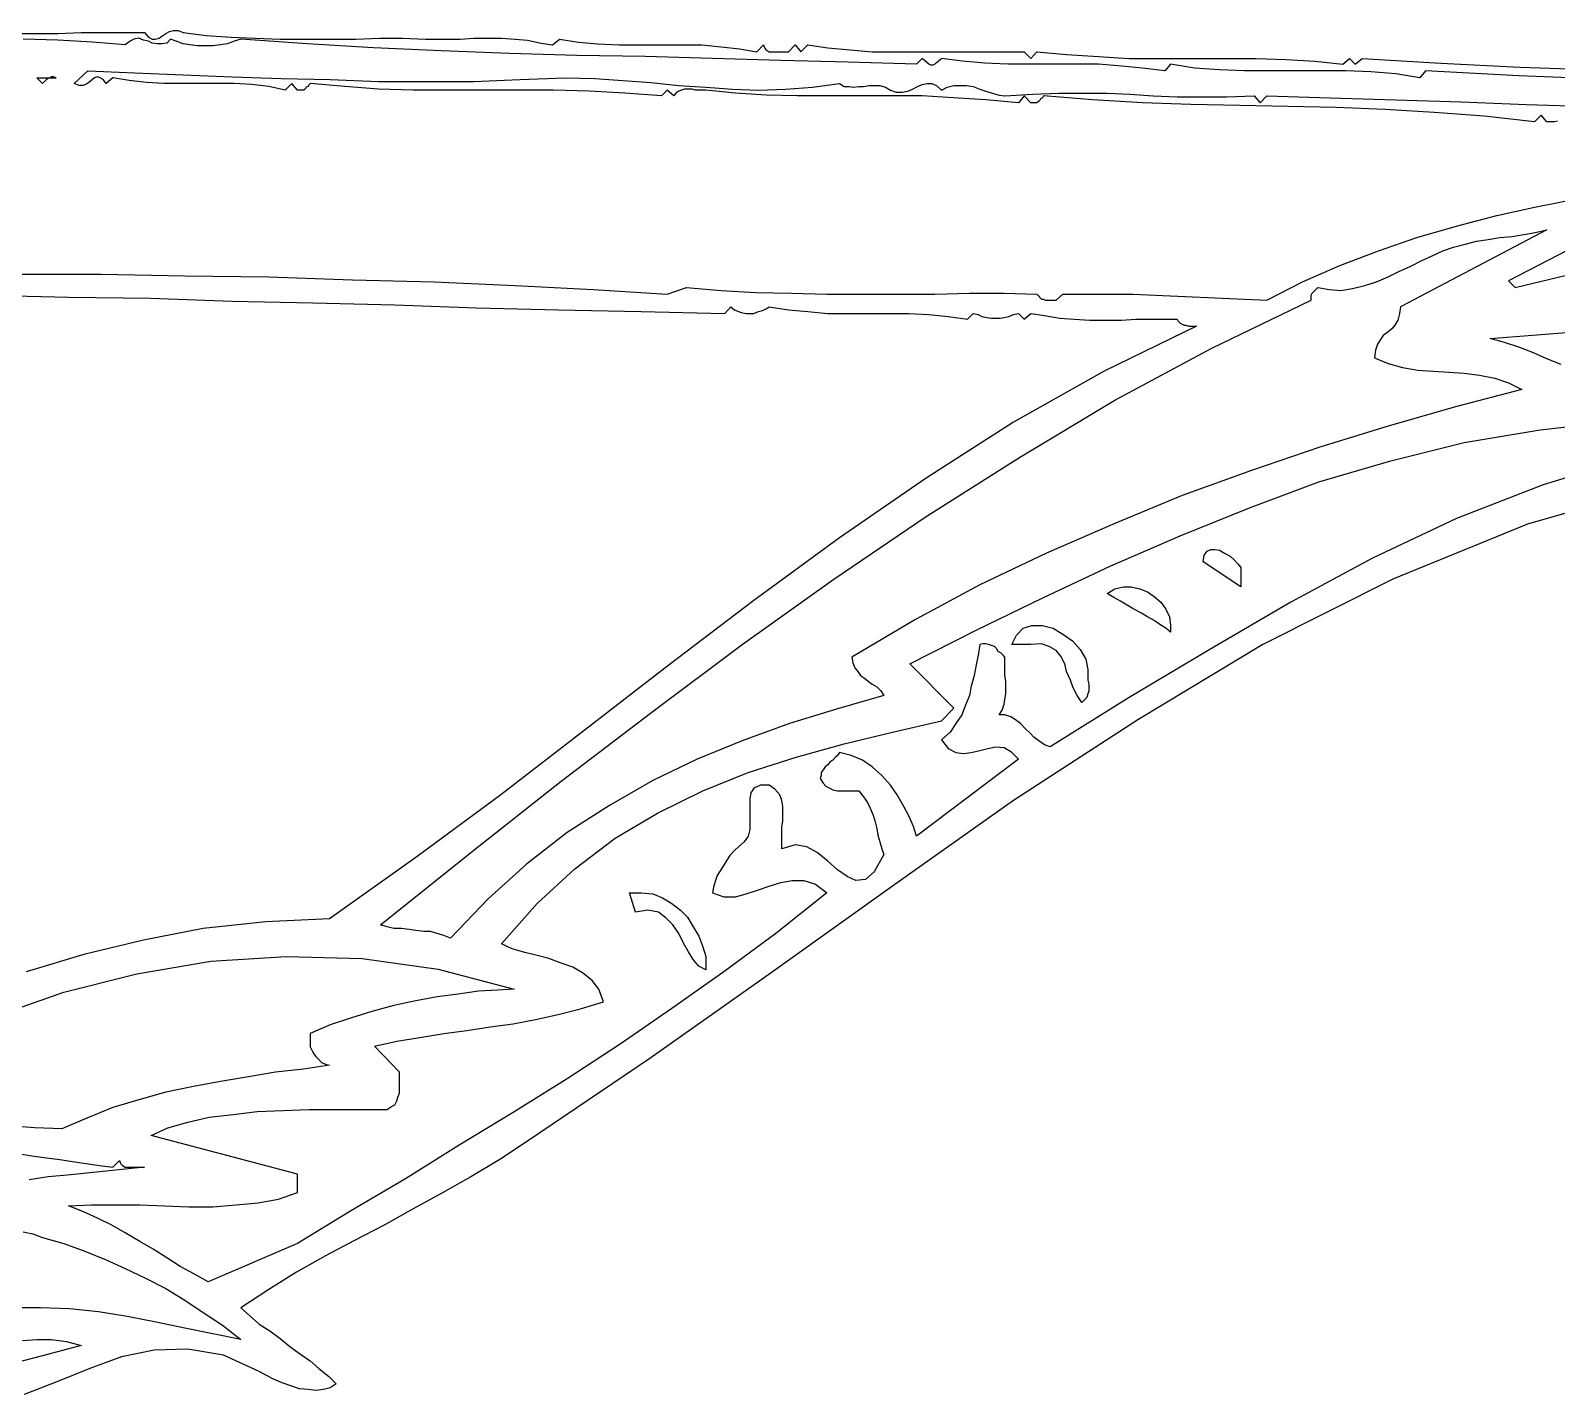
# Model space of a CAD drawing. Extents: x 0.02 to 8.71, y 0.02 to 7.01.
# Drawn here: x 4.973 to 6.559, y 0.333 to 1.75 of the extents above; entities that cross this region are included whole.
import ezdxf

# ---------------------------------------------------------------- set-up
doc = ezdxf.new("R2010")
doc.units = 0
doc.layers.add('1', color=7, linetype='Continuous')

msp = doc.modelspace()

# ---------------------------------------------------------------- linework, layer by layer
for points in [[(4.954, 1.747), (4.978, 1.747), (5.002, 1.747), (5.026, 1.748), (5.049, 1.748), (5.071, 1.748), (5.092, 1.748), (5.096, 1.743), (5.1, 1.741), (5.103, 1.741), (5.107, 1.742), (5.11, 1.744), (5.114, 1.747), (5.118, 1.749), (5.122, 1.75), (5.127, 1.75), (5.132, 1.748), (5.156, 1.745), (5.182, 1.743), (5.207, 1.742), (5.233, 1.741), (5.259, 1.741), (5.285, 1.741), (5.311, 1.741), (5.336, 1.742), (5.36, 1.742), (5.384, 1.741), (5.395, 1.741), (5.407, 1.741), (5.42, 1.741), (5.434, 1.742), (5.448, 1.742), (5.463, 1.742), (5.477, 1.741), (5.49, 1.74), (5.504, 1.737), (5.516, 1.735), (5.523, 1.741), (5.543, 1.738), (5.563, 1.736), (5.585, 1.735), (5.606, 1.735), (5.628, 1.735), (5.65, 1.735), (5.671, 1.735), (5.691, 1.733), (5.71, 1.731), (5.728, 1.728), (5.735, 1.735), (5.736, 1.732), (5.738, 1.73), (5.741, 1.728), (5.743, 1.728), (5.746, 1.728), (5.75, 1.728), (5.752, 1.728), (5.755, 1.728), (5.758, 1.728), (5.761, 1.728), (5.768, 1.735), (5.774, 1.728), (5.781, 1.735), (5.802, 1.732), (5.825, 1.73), (5.848, 1.728), (5.872, 1.728), (5.895, 1.728), (5.918, 1.728), (5.942, 1.728), (5.964, 1.728), (5.985, 1.728), (6.006, 1.728), (6.013, 1.721), (6.019, 1.728), (6.05, 1.725), (6.083, 1.723), (6.115, 1.721), (6.149, 1.721), (6.182, 1.721), (6.214, 1.721), (6.247, 1.721), (6.278, 1.72), (6.308, 1.718), (6.337, 1.715), (6.344, 1.721), (6.35, 1.715), (6.357, 1.721), (6.439, 1.716), (6.521, 1.712), (6.603, 1.709)], [(6.617, 1.699), (6.52, 1.703), (6.423, 1.708), (6.417, 1.701), (6.392, 1.705), (6.366, 1.707), (6.34, 1.708), (6.314, 1.708), (6.288, 1.708), (6.261, 1.708), (6.235, 1.708), (6.209, 1.709), (6.183, 1.711), (6.158, 1.715), (6.152, 1.708), (6.129, 1.711), (6.107, 1.713), (6.083, 1.715), (6.06, 1.715), (6.036, 1.715), (6.012, 1.715), (5.989, 1.715), (5.965, 1.716), (5.942, 1.718), (5.92, 1.721), (5.919, 1.72), (5.917, 1.718), (5.916, 1.717), (5.914, 1.716), (5.913, 1.715), (5.911, 1.714), (5.909, 1.714), (5.907, 1.715), (5.9, 1.721), (5.894, 1.715), (5.823, 1.717), (5.753, 1.719), (5.682, 1.721), (5.612, 1.723), (5.541, 1.724), (5.471, 1.726), (5.4, 1.729), (5.33, 1.732), (5.261, 1.736), (5.192, 1.741), (5.185, 1.739), (5.178, 1.736), (5.171, 1.735), (5.163, 1.734), (5.155, 1.734), (5.147, 1.734), (5.139, 1.735), (5.132, 1.736), (5.125, 1.739), (5.119, 1.741), (5.115, 1.737), (5.11, 1.736), (5.105, 1.736), (5.1, 1.737), (5.096, 1.739), (5.091, 1.74), (5.086, 1.742), (5.081, 1.741), (5.077, 1.739), (5.072, 1.735), (5.038, 1.738), (5.002, 1.74), (4.966, 1.741)], [(5, 1.701), (4.997, 1.702), (4.995, 1.702), (4.994, 1.701), (4.992, 1.7), (4.99, 1.699), (4.989, 1.698), (4.987, 1.696), (4.986, 1.695), (4.98, 1.701), (5, 1.701)], [(6.56, 1.656), (6.557, 1.655), (6.555, 1.655), (6.552, 1.655), (6.549, 1.655), (6.543, 1.662), (6.536, 1.655), (6.484, 1.661), (6.432, 1.665), (6.381, 1.668), (6.33, 1.67), (6.28, 1.671), (6.23, 1.672), (6.179, 1.673), (6.129, 1.675), (6.077, 1.678), (6.026, 1.682), (6.025, 1.68), (6.023, 1.679), (6.022, 1.677), (6.02, 1.676), (6.019, 1.675), (6.017, 1.675), (6.015, 1.675), (6.013, 1.675), (6.006, 1.682), (6, 1.675), (5.966, 1.678), (5.932, 1.68), (5.9, 1.682), (5.867, 1.682), (5.834, 1.682), (5.802, 1.682), (5.77, 1.682), (5.738, 1.683), (5.706, 1.685), (5.675, 1.688), (5.672, 1.688), (5.668, 1.688), (5.664, 1.688), (5.661, 1.689), (5.657, 1.689), (5.653, 1.689), (5.65, 1.688), (5.647, 1.687), (5.644, 1.685), (5.642, 1.682), (5.635, 1.688), (5.629, 1.682), (5.591, 1.685), (5.554, 1.687), (5.517, 1.688), (5.48, 1.688), (5.444, 1.688), (5.407, 1.688), (5.371, 1.688), (5.335, 1.689), (5.3, 1.692), (5.264, 1.695), (5.263, 1.694), (5.262, 1.692), (5.26, 1.691), (5.259, 1.689), (5.257, 1.688), (5.255, 1.688), (5.253, 1.688), (5.251, 1.688), (5.245, 1.695), (5.238, 1.688), (5.221, 1.692), (5.203, 1.694), (5.185, 1.695), (5.167, 1.695), (5.149, 1.695), (5.13, 1.695), (5.112, 1.695), (5.094, 1.696), (5.076, 1.698), (5.059, 1.701), (5.052, 1.695), (5.049, 1.699), (5.046, 1.701), (5.043, 1.702), (5.04, 1.701), (5.038, 1.699), (5.034, 1.696), (5.031, 1.694), (5.028, 1.693), (5.024, 1.693), (5.019, 1.695), (5.033, 1.708), (5.082, 1.706), (5.132, 1.704), (5.183, 1.702), (5.234, 1.7), (5.285, 1.699), (5.335, 1.697), (5.385, 1.697), (5.434, 1.697), (5.482, 1.699), (5.529, 1.701)], [(5.529, 1.701), (5.56, 1.7), (5.589, 1.698), (5.618, 1.696), (5.647, 1.693), (5.675, 1.691), (5.703, 1.689), (5.73, 1.688), (5.758, 1.689), (5.786, 1.691), (5.814, 1.695), (5.819, 1.692), (5.824, 1.692), (5.829, 1.691), (5.834, 1.692), (5.839, 1.692), (5.845, 1.693), (5.85, 1.693), (5.856, 1.693), (5.862, 1.691), (5.867, 1.688), (5.873, 1.686), (5.879, 1.686), (5.885, 1.687), (5.89, 1.689), (5.895, 1.692), (5.9, 1.694), (5.905, 1.695), (5.91, 1.695), (5.915, 1.693), (5.92, 1.688), (5.926, 1.691), (5.933, 1.693), (5.939, 1.693), (5.946, 1.693), (5.953, 1.692), (5.96, 1.689), (5.966, 1.687), (5.973, 1.685), (5.98, 1.683), (5.986, 1.682), (6.015, 1.684), (6.042, 1.685), (6.067, 1.685), (6.092, 1.685), (6.116, 1.684), (6.14, 1.682), (6.165, 1.681), (6.19, 1.681), (6.216, 1.681), (6.245, 1.682), (6.251, 1.675), (6.258, 1.682), (6.324, 1.68), (6.392, 1.678), (6.46, 1.676), (6.528, 1.673), (6.596, 1.671)], [(4.961, 1.497), (5.047, 1.497), (5.134, 1.495), (5.221, 1.494), (5.308, 1.491), (5.393, 1.489), (5.477, 1.485), (5.558, 1.481), (5.635, 1.476), (5.655, 1.483), (5.691, 1.48), (5.727, 1.478), (5.764, 1.477), (5.801, 1.476), (5.839, 1.476), (5.876, 1.476), (5.913, 1.476), (5.949, 1.477), (5.985, 1.477), (6.019, 1.476), (6.021, 1.474), (6.022, 1.473), (6.024, 1.471), (6.026, 1.471), (6.028, 1.47), (6.031, 1.47), (6.033, 1.47), (6.036, 1.47), (6.039, 1.47), (6.046, 1.476), (6.051, 1.476), (6.058, 1.476), (6.066, 1.476), (6.074, 1.476), (6.082, 1.476), (6.091, 1.476), (6.099, 1.476), (6.106, 1.476), (6.113, 1.476), (6.119, 1.476), (6.258, 1.47), (6.295, 1.489), (6.334, 1.506), (6.374, 1.521), (6.414, 1.535), (6.456, 1.547), (6.497, 1.558), (6.538, 1.567), (6.58, 1.575)], [(6.662, 1.569), (6.509, 1.49), (6.516, 1.483), (6.604, 1.504)], [(6.675, 1.279), (6.529, 1.237), (6.389, 1.18), (6.254, 1.112), (6.124, 1.034), (5.995, 0.95), (5.869, 0.861), (5.743, 0.771), (5.617, 0.682), (5.49, 0.596), (5.461, 0.577), (5.431, 0.559), (5.401, 0.542), (5.371, 0.526), (5.341, 0.509), (5.31, 0.493), (5.28, 0.477), (5.25, 0.46), (5.221, 0.442), (5.192, 0.423), (5.201, 0.415), (5.211, 0.406), (5.222, 0.399), (5.233, 0.391), (5.243, 0.383), (5.254, 0.375), (5.264, 0.368), (5.273, 0.36), (5.283, 0.352), (5.291, 0.344), (5.285, 0.34), (5.278, 0.338), (5.27, 0.337), (5.262, 0.338), (5.253, 0.339), (5.244, 0.342), (5.235, 0.345), (5.226, 0.349), (5.218, 0.353), (5.211, 0.357), (5.174, 0.374), (5.137, 0.38), (5.102, 0.379), (5.068, 0.372), (5.035, 0.36), (5.001, 0.346), (4.967, 0.333)], [(6.231, 1.192), (6.231, 1.172), (6.192, 1.198), (6.193, 1.205), (6.196, 1.209), (6.2, 1.211), (6.204, 1.211), (6.209, 1.21), (6.214, 1.207), (6.22, 1.204), (6.224, 1.2), (6.228, 1.196), (6.231, 1.192)], [(6.158, 1.132), (6.158, 1.125), (6.153, 1.129), (6.147, 1.133), (6.141, 1.137), (6.134, 1.141), (6.127, 1.145), (6.12, 1.149), (6.113, 1.153), (6.106, 1.157), (6.099, 1.161), (6.092, 1.165), (6.1, 1.17), (6.109, 1.172), (6.117, 1.172), (6.126, 1.17), (6.134, 1.167), (6.141, 1.162), (6.148, 1.156), (6.153, 1.149), (6.157, 1.141), (6.158, 1.132)], [(6.072, 1.086), (6.072, 1.082), (6.072, 1.079), (6.072, 1.075), (6.073, 1.071), (6.073, 1.067), (6.073, 1.064), (6.072, 1.061), (6.071, 1.057), (6.069, 1.055), (6.066, 1.052), (6.061, 1.059), (6.057, 1.067), (6.054, 1.075), (6.05, 1.084), (6.048, 1.092), (6.044, 1.1), (6.039, 1.106), (6.032, 1.11), (6.024, 1.113), (6.013, 1.112), (5.993, 1.112), (5.998, 1.122), (6.005, 1.129), (6.014, 1.132), (6.025, 1.132), (6.036, 1.129), (6.046, 1.123), (6.056, 1.116), (6.064, 1.107), (6.07, 1.097), (6.072, 1.086)], [(5.675, 0.788), (5.675, 0.774), (5.668, 0.778), (5.662, 0.785), (5.657, 0.793), (5.652, 0.802), (5.647, 0.812), (5.641, 0.821), (5.634, 0.828), (5.626, 0.834), (5.615, 0.836), (5.602, 0.834), (5.596, 0.854), (5.608, 0.854), (5.62, 0.853), (5.63, 0.849), (5.64, 0.843), (5.649, 0.836), (5.656, 0.829), (5.662, 0.819), (5.668, 0.809), (5.672, 0.798), (5.675, 0.788)]]:
    msp.add_lwpolyline(points)
at = {"layer": '1'}
for points in [[(6.397, 1.463), (6.396, 1.456), (6.394, 1.449), (6.391, 1.444), (6.388, 1.44), (6.384, 1.437), (6.379, 1.433), (6.376, 1.429), (6.373, 1.424), (6.371, 1.418), (6.37, 1.41), (6.384, 1.404), (6.399, 1.4), (6.415, 1.397), (6.431, 1.396), (6.447, 1.395), (6.463, 1.394), (6.479, 1.392), (6.495, 1.389), (6.509, 1.384), (6.523, 1.377), (6.454, 1.359), (6.384, 1.339), (6.313, 1.317), (6.242, 1.293), (6.17, 1.267), (6.1, 1.238), (6.029, 1.207), (5.96, 1.174), (5.893, 1.138), (5.827, 1.099), (5.828, 1.093), (5.83, 1.088), (5.833, 1.084), (5.836, 1.08), (5.84, 1.077), (5.844, 1.074), (5.848, 1.071), (5.853, 1.068), (5.857, 1.064), (5.86, 1.059), (5.811, 1.045), (5.762, 1.03), (5.713, 1.012), (5.666, 0.993), (5.62, 0.971), (5.575, 0.945), (5.531, 0.917), (5.489, 0.884), (5.449, 0.848), (5.41, 0.807), (5.403, 0.81), (5.396, 0.812), (5.389, 0.814), (5.382, 0.814), (5.374, 0.815), (5.367, 0.816), (5.359, 0.817), (5.351, 0.817), (5.344, 0.819), (5.337, 0.821), (5.431, 0.896), (5.525, 0.97), (5.619, 1.042), (5.713, 1.112), (5.808, 1.18), (5.904, 1.245), (6.002, 1.307), (6.1, 1.366), (6.201, 1.42), (6.304, 1.47), (6.304, 1.472), (6.304, 1.474), (6.304, 1.475), (6.305, 1.477), (6.307, 1.479), (6.308, 1.48), (6.31, 1.482), (6.311, 1.483), (6.323, 1.481), (6.335, 1.48), (6.347, 1.482), (6.36, 1.485), (6.372, 1.489), (6.384, 1.494), (6.396, 1.5), (6.407, 1.505), (6.419, 1.511), (6.43, 1.516), (6.441, 1.521), (6.452, 1.525), (6.464, 1.528), (6.476, 1.531), (6.488, 1.533), (6.5, 1.535), (6.513, 1.536), (6.525, 1.538), (6.537, 1.54), (6.549, 1.543), (6.397, 1.463)], [(4.927, 1.475), (5.013, 1.473), (5.098, 1.472), (5.183, 1.469), (5.267, 1.467), (5.352, 1.465), (5.437, 1.462), (5.522, 1.46), (5.608, 1.458), (5.695, 1.456)], [(5.695, 1.456), (5.701, 1.463), (5.705, 1.46), (5.709, 1.458), (5.712, 1.457), (5.717, 1.456), (5.721, 1.456), (5.725, 1.456), (5.73, 1.458), (5.734, 1.459), (5.738, 1.461), (5.741, 1.463), (5.761, 1.46), (5.781, 1.458), (5.802, 1.456), (5.823, 1.456), (5.844, 1.456), (5.865, 1.456), (5.886, 1.456), (5.907, 1.455), (5.927, 1.453), (5.947, 1.45), (5.953, 1.456), (5.958, 1.455), (5.962, 1.453), (5.967, 1.452), (5.972, 1.451), (5.976, 1.451), (5.981, 1.451), (5.985, 1.452), (5.99, 1.453), (5.995, 1.455), (6, 1.456), (6.006, 1.45), (6.013, 1.456), (6.027, 1.454), (6.043, 1.451), (6.058, 1.45), (6.074, 1.449), (6.091, 1.449), (6.107, 1.449), (6.122, 1.45), (6.137, 1.45), (6.152, 1.45), (6.165, 1.45), (6.166, 1.448), (6.168, 1.446), (6.17, 1.445), (6.172, 1.444), (6.174, 1.444), (6.177, 1.443), (6.179, 1.443), (6.182, 1.443), (6.185, 1.443), (6.089, 1.396), (5.995, 1.343), (5.904, 1.285), (5.814, 1.223), (5.725, 1.158), (5.637, 1.091), (5.55, 1.024), (5.462, 0.956), (5.374, 0.891), (5.284, 0.827), (5.218, 0.824), (5.153, 0.817), (5.091, 0.805), (5.029, 0.79), (4.969, 0.772)], [(6.564, 1.403), (6.549, 1.409), (6.535, 1.415), (6.52, 1.421), (6.505, 1.426), (6.49, 1.43), (6.578, 1.437)], [(6.637, 1.306), (6.545, 1.278), (6.455, 1.243), (6.368, 1.202), (6.283, 1.156), (6.199, 1.107), (6.115, 1.057), (6.033, 1.006), (6.027, 1.008), (6.021, 1.012), (6.016, 1.016), (6.012, 1.02), (6.007, 1.025), (6.002, 1.03), (5.997, 1.034), (5.992, 1.037), (5.986, 1.039), (5.98, 1.039), (5.983, 1.044), (5.985, 1.05), (5.986, 1.055), (5.987, 1.061), (5.987, 1.067), (5.987, 1.074), (5.986, 1.08), (5.986, 1.086), (5.986, 1.093), (5.986, 1.099), (5.984, 1.101), (5.982, 1.103), (5.979, 1.105), (5.977, 1.108), (5.975, 1.11), (5.972, 1.111), (5.969, 1.112), (5.966, 1.113), (5.963, 1.113), (5.96, 1.112), (5.958, 1.101), (5.956, 1.091), (5.954, 1.08), (5.951, 1.069), (5.949, 1.059), (5.945, 1.049), (5.941, 1.039), (5.935, 1.03), (5.929, 1.021), (5.92, 1.013), (5.927, 1.004), (5.935, 1), (5.943, 0.999), (5.951, 1), (5.96, 1.002), (5.968, 1.004), (5.976, 1.006), (5.985, 1.005), (5.992, 1.001), (6, 0.993), (5.894, 0.913), (5.891, 0.923), (5.886, 0.934), (5.881, 0.944), (5.874, 0.956), (5.867, 0.966), (5.858, 0.976), (5.848, 0.985), (5.838, 0.992), (5.826, 0.997), (5.814, 1), (5.812, 0.997), (5.81, 0.995), (5.807, 0.992), (5.804, 0.99), (5.802, 0.987), (5.799, 0.985), (5.797, 0.982), (5.795, 0.979), (5.795, 0.976), (5.794, 0.973), (5.797, 0.968), (5.8, 0.965), (5.804, 0.963), (5.807, 0.961), (5.812, 0.96), (5.816, 0.96), (5.82, 0.96), (5.825, 0.96), (5.829, 0.96), (5.834, 0.96), (5.839, 0.954), (5.843, 0.948), (5.846, 0.942), (5.849, 0.935), (5.851, 0.928), (5.853, 0.921), (5.854, 0.914), (5.856, 0.907), (5.858, 0.9), (5.86, 0.894), (5.85, 0.876), (5.841, 0.868), (5.831, 0.867), (5.822, 0.871), (5.812, 0.878), (5.802, 0.887), (5.791, 0.896), (5.78, 0.902), (5.768, 0.904), (5.754, 0.9), (5.754, 0.907), (5.754, 0.914), (5.754, 0.922), (5.755, 0.929), (5.755, 0.936), (5.755, 0.944), (5.754, 0.95), (5.752, 0.956), (5.747, 0.962), (5.741, 0.966), (5.732, 0.966), (5.725, 0.963), (5.722, 0.958), (5.721, 0.952), (5.721, 0.944), (5.721, 0.936), (5.721, 0.927), (5.721, 0.92), (5.719, 0.913), (5.715, 0.907), (5.709, 0.902), (5.705, 0.898), (5.7, 0.893), (5.697, 0.888), (5.693, 0.882), (5.69, 0.877), (5.687, 0.872), (5.685, 0.866), (5.683, 0.86), (5.682, 0.854), (5.694, 0.85), (5.706, 0.85), (5.717, 0.853), (5.729, 0.857), (5.741, 0.861), (5.753, 0.865), (5.765, 0.867), (5.777, 0.867), (5.789, 0.863), (5.801, 0.854), (5.748, 0.812), (5.694, 0.772), (5.64, 0.734), (5.586, 0.697), (5.531, 0.661), (5.475, 0.626), (5.419, 0.592), (5.363, 0.557), (5.307, 0.524), (5.251, 0.49), (5.158, 0.45), (5.144, 0.458), (5.129, 0.466), (5.115, 0.475), (5.101, 0.484), (5.087, 0.492), (5.072, 0.501), (5.058, 0.509), (5.043, 0.516), (5.028, 0.523), (5.013, 0.529), (5.037, 0.53), (5.062, 0.53), (5.087, 0.53), (5.113, 0.529), (5.138, 0.528), (5.163, 0.528), (5.187, 0.53), (5.21, 0.532), (5.231, 0.536), (5.251, 0.543), (5.251, 0.562), (5.099, 0.602), (5.116, 0.61), (5.137, 0.616), (5.159, 0.621), (5.184, 0.624), (5.209, 0.627), (5.236, 0.628), (5.263, 0.629), (5.29, 0.629), (5.318, 0.629), (5.344, 0.629), (5.348, 0.632), (5.352, 0.634), (5.354, 0.638), (5.355, 0.642), (5.357, 0.646), (5.357, 0.65), (5.357, 0.655), (5.357, 0.659), (5.357, 0.664), (5.357, 0.668), (5.331, 0.695), (5.354, 0.7), (5.378, 0.704), (5.403, 0.708), (5.427, 0.711), (5.451, 0.715), (5.475, 0.718), (5.5, 0.723), (5.523, 0.728), (5.546, 0.734), (5.569, 0.741), (5.564, 0.754), (5.557, 0.763), (5.547, 0.771), (5.537, 0.777), (5.525, 0.781), (5.512, 0.786), (5.5, 0.789), (5.487, 0.792), (5.474, 0.796), (5.463, 0.801), (5.5, 0.843), (5.539, 0.879), (5.581, 0.911), (5.625, 0.937), (5.672, 0.96), (5.719, 0.979), (5.769, 0.995), (5.819, 1.009), (5.869, 1.021), (5.92, 1.033), (5.933, 1.046), (5.887, 1.092), (5.956, 1.127), (6.026, 1.161), (6.096, 1.194), (6.168, 1.225), (6.24, 1.254), (6.312, 1.281), (6.387, 1.303), (6.463, 1.322), (6.542, 1.335), (6.622, 1.344)], [(4.934, 0.725), (5.008, 0.751), (5.084, 0.77), (5.161, 0.783), (5.239, 0.788), (5.318, 0.786), (5.397, 0.775), (5.476, 0.754)], [(5.476, 0.754), (5.459, 0.753), (5.439, 0.752), (5.418, 0.749), (5.396, 0.746), (5.374, 0.742), (5.351, 0.737), (5.328, 0.731), (5.306, 0.724), (5.285, 0.717), (5.264, 0.708), (5.264, 0.703), (5.264, 0.699), (5.264, 0.694), (5.266, 0.69), (5.268, 0.687), (5.27, 0.684), (5.273, 0.681), (5.276, 0.678), (5.28, 0.676), (5.284, 0.675), (5.257, 0.671), (5.228, 0.668), (5.2, 0.663), (5.171, 0.658), (5.143, 0.653), (5.114, 0.647), (5.086, 0.639), (5.059, 0.631), (5.032, 0.62), (5.006, 0.609), (4.978, 0.61), (4.951, 0.612)], [(4.962, 0.583), (4.975, 0.581), (4.99, 0.579), (5.004, 0.577), (5.017, 0.575), (5.031, 0.573), (5.045, 0.571), (5.059, 0.569), (5.066, 0.576), (5.067, 0.573), (5.069, 0.571), (5.072, 0.569), (5.074, 0.569), (5.077, 0.569), (5.081, 0.569), (5.084, 0.569), (5.086, 0.569), (5.089, 0.569), (5.092, 0.569), (5.072, 0.567), (5.052, 0.565), (5.032, 0.563), (5.012, 0.561), (4.992, 0.559), (4.972, 0.556)], [(4.966, 0.502), (4.976, 0.5), (4.986, 0.496), (5.008, 0.49), (5.03, 0.482), (5.052, 0.473), (5.072, 0.464), (5.093, 0.454), (5.114, 0.443), (5.134, 0.431), (5.153, 0.418), (5.173, 0.405), (5.192, 0.39), (5.163, 0.396), (5.134, 0.402), (5.104, 0.408), (5.074, 0.414), (5.044, 0.419), (5.014, 0.422), (4.984, 0.423), (4.954, 0.423)], [(5.026, 0.384), (4.986, 0.373), (4.947, 0.363)], [(4.965, 0.389), (4.98, 0.39), (4.995, 0.39), (5.011, 0.388), (5.026, 0.384)]]:
    msp.add_lwpolyline(points, dxfattribs=at)

doc.saveas('drawing.dxf')
